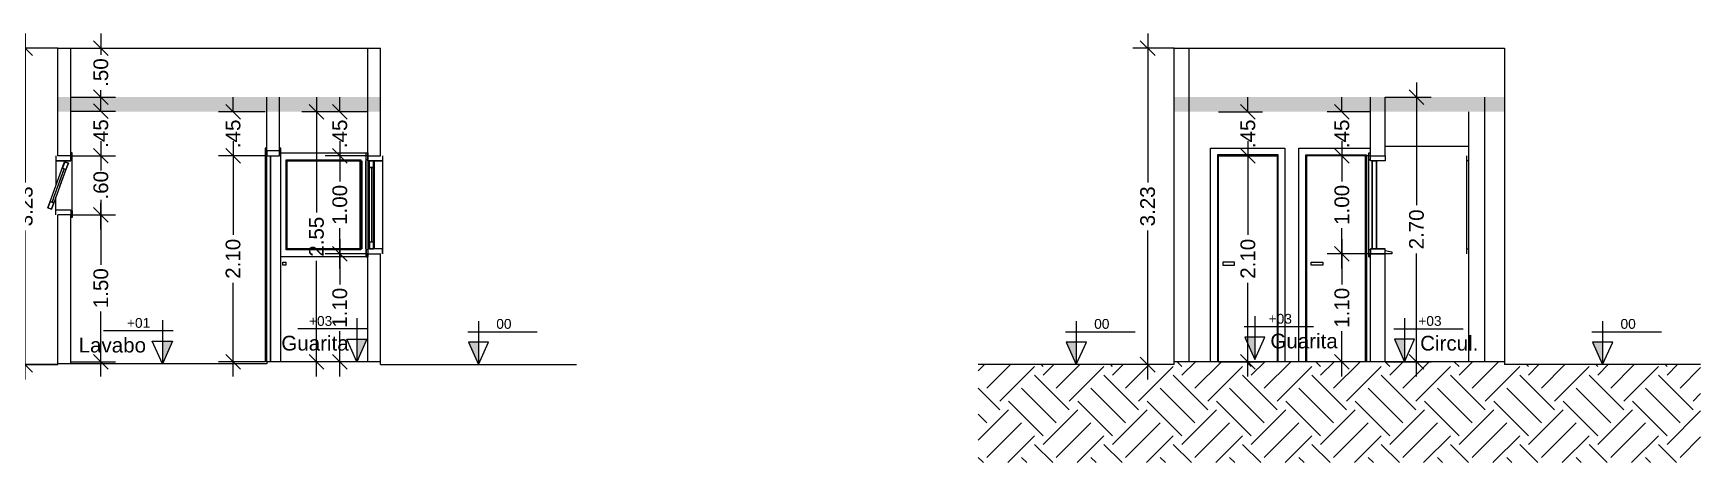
# Model space of a CAD drawing. Extents: x -120 to 178, y 5 to 129.
# Drawn here: x 36.98 to 53.99, y 35.53 to 39.91 of the extents above; entities that cross this region are included whole.
import ezdxf
from ezdxf.enums import TextEntityAlignment as Align

# ---------------------------------------------------------------- set-up
doc = ezdxf.new("R2010")
doc.units = 0
doc.header["$MEASUREMENT"] = 0
doc.layers.get('0').update_dxf_attribs({"linetype": 'CONTINUOUS'})
doc.layers.get('DEFPOINTS').update_dxf_attribs({"linetype": 'CONTINUOUS'})
for name, color, linetype in [('cota', 1, 'CONTINUOUS'), ('ESQUADRIA', 7, 'CONTINUOUS'), ('ESTRUT', 7, 'CONTINUOUS'), ('LINVISTA', 4, 'CONTINUOUS'), ('nivel', 4, 'CONTINUOUS'), ('parede', 2, 'CONTINUOUS'), ('texto', 7, 'CONTINUOUS')]:
    doc.layers.add(name, color=color, linetype=linetype)
doc.styles.add('PADRAO_TXT', font='arial.ttf')
doc.styles.get("Standard").update_dxf_attribs({"font": 'arial.ttf'})
doc.dimstyles.new('cotass', dxfattribs={"dimtxt": 0.15, "dimasz": 0.15, "dimexe": 0.15, "dimexo": 0, "dimgap": 0.05, "dimtad": 0, "dimzin": 4, "dimdsep": 46, "dimtxsty": 'Standard', "dimblk": 'OBLIQUE', "dimcen": 0, "dimdle": 0.15, "dimclrd": 256, "dimclrt": 4, "dimadec": 0, "dimazin": 1, "dimtfac": 1, "dimtix": 1, "dimtofl": 0, "dimtmove": 0, "dimatfit": 3, "dimldrblk": 'OPEN30', "dimfxl": 0, "dimtolj": 1, "dimtzin": 0, "dimlwd": -1, "dimarcsym": 0})

# ---------------------------------------------------------------- blocks, each defined once
blk = doc.blocks.new('Nivel-L')
at = {"layer": 'nivel'}
blk.add_hatch(color=256, dxfattribs=at).paths.add_polyline_path([(0, 0), (0.103, 0.229), (0, 0.229)])
for p, q in [((0, 0.443), (0, 0)), ((0.109, 0.336), (-0.6, 0.336)), ((0, 0), (-0.103, 0.229)), ((-0.103, 0.229), (0.103, 0.229)), ((0.103, 0.229), (0, 0))]:
    blk.add_line(p, q, dxfattribs=at)
blk = doc.blocks.new('_Oblique')
at = {"color": 0, "linetype": 'ByBlock', "lineweight": -2}
blk.add_line((-0.5, -0.5), (0.5, 0.5), dxfattribs=at)
blk = doc.blocks.new('*D837')
at = {"layer": 'cota', "transparency": 16777216}
for p, q in [((36.9, 39.908), (36.9, 38.388)), ((36.9, 36.378), (36.9, 37.898))]:
    blk.add_line(p, q, dxfattribs=at)
at = {"layer": 'cota', "color": 0, "lineweight": -2, "transparency": 16777216}
for p, q in [((37.233, 39.758), (36.75, 39.758)), ((37.233, 36.528), (36.75, 36.528))]:
    blk.add_line(p, q, dxfattribs=at)
at = {"layer": 'DEFPOINTS', "color": 0, "transparency": 16777216}
for p in [(36.9, 39.758), (37.233, 39.758, -7.9), (37.233, 36.528, -7.9)]:
    blk.add_point(p, dxfattribs=at)
at = {"layer": 'cota', "transparency": 16777216, "xscale": 0.15, "yscale": 0.15, "zscale": 0.15}
for p, rotation in [((36.9, 39.758), 90), ((36.9, 36.528), 270)]:
    blk.add_blockref('_Oblique', p, dxfattribs=dict(at, rotation=rotation))
at = {"layer": 'cota', "color": 4, "transparency": 16777216, "insert": (36.9, 38.143), "char_height": 0.15, "attachment_point": 5, "rotation": 90}
blk.add_mtext('\\A1;3.23', dxfattribs=at)
blk = doc.blocks.new('_Open30')
at = {"color": 0, "linetype": 'ByBlock', "lineweight": -2}
for p, q in [((-1, 0.27), (0, 0)), ((0, 0), (-1, -0.27)), ((0, 0), (-1, 0))]:
    blk.add_line(p, q, dxfattribs=at)
blk = doc.blocks.new('*D838')
at = {"layer": 'cota', "transparency": 16777216}
for p, q in [((37.671, 38.208), (37.671, 37.546)), ((37.671, 36.408), (37.671, 37.071))]:
    blk.add_line(p, q, dxfattribs=at)
at = {"layer": 'cota', "color": 0, "lineweight": -2, "transparency": 16777216}
for p, q in [((37.363, 38.058), (37.821, 38.058)), ((37.363, 36.558), (37.821, 36.558))]:
    blk.add_line(p, q, dxfattribs=at)
at = {"layer": 'DEFPOINTS', "color": 0, "transparency": 16777216}
for p in [(37.363, 38.058, -7.9), (37.363, 36.558, -7.9), (37.671, 36.558)]:
    blk.add_point(p, dxfattribs=at)
at = {"layer": 'cota', "transparency": 16777216, "xscale": 0.15, "yscale": 0.15, "zscale": 0.15}
for p, rotation in [((37.671, 38.058), 90), ((37.671, 36.558), 270)]:
    blk.add_blockref('_Oblique', p, dxfattribs=dict(at, rotation=rotation))
at = {"layer": 'cota', "color": 4, "transparency": 16777216, "insert": (37.671, 37.308), "char_height": 0.15, "attachment_point": 5, "rotation": 90}
blk.add_mtext('\\A1;1.50', dxfattribs=at)
blk = doc.blocks.new('*D839')
at = {"layer": 'cota', "transparency": 16777216}
for p, q in [((37.671, 38.808), (37.671, 38.539)), ((37.671, 37.908), (37.671, 38.177))]:
    blk.add_line(p, q, dxfattribs=at)
at = {"layer": 'cota', "color": 0, "lineweight": -2, "transparency": 16777216}
for p, q in [((37.363, 38.658), (37.821, 38.658)), ((37.363, 38.058), (37.821, 38.058))]:
    blk.add_line(p, q, dxfattribs=at)
at = {"layer": 'DEFPOINTS', "color": 0, "transparency": 16777216}
for p in [(37.363, 38.658, -7.9), (37.671, 38.658), (37.363, 38.058, -7.9)]:
    blk.add_point(p, dxfattribs=at)
at = {"layer": 'cota', "transparency": 16777216, "xscale": 0.15, "yscale": 0.15, "zscale": 0.15}
for p, rotation in [((37.671, 38.658), 90), ((37.671, 38.058), 270)]:
    blk.add_blockref('_Oblique', p, dxfattribs=dict(at, rotation=rotation))
at = {"layer": 'cota', "color": 4, "transparency": 16777216, "insert": (37.671, 38.358), "char_height": 0.15, "attachment_point": 5, "rotation": 90}
blk.add_mtext('\\A1;.60', dxfattribs=at)
blk = doc.blocks.new('*D840')
at = {"layer": 'cota', "transparency": 16777216}
for p, q in [((37.671, 39.113), (37.671, 39.263)), ((37.671, 38.658), (37.671, 38.508))]:
    blk.add_line(p, q, dxfattribs=at)
at = {"layer": 'cota', "color": 0, "lineweight": -2, "transparency": 16777216}
for p, q in [((37.363, 39.113), (37.821, 39.113)), ((37.363, 38.658), (37.821, 38.658))]:
    blk.add_line(p, q, dxfattribs=at)
at = {"layer": 'DEFPOINTS', "color": 0, "transparency": 16777216}
for p in [(37.363, 39.113, -7.9), (37.671, 39.113), (37.363, 38.658, -7.9)]:
    blk.add_point(p, dxfattribs=at)
at = {"layer": 'cota', "transparency": 16777216, "xscale": 0.15, "yscale": 0.15, "zscale": 0.15}
for p, rotation in [((37.671, 39.113), 270), ((37.671, 38.658), 90)]:
    blk.add_blockref('_Oblique', p, dxfattribs=dict(at, rotation=rotation))
at = {"layer": 'cota', "color": 4, "transparency": 16777216, "insert": (37.671, 38.886), "char_height": 0.15, "attachment_point": 5, "rotation": 90}
blk.add_mtext('\\A1;.45', dxfattribs=at)
blk = doc.blocks.new('*D841')
at = {"layer": 'cota', "transparency": 16777216}
for p, q in [((37.671, 39.908), (37.671, 39.689)), ((37.671, 39.108), (37.671, 39.327))]:
    blk.add_line(p, q, dxfattribs=at)
at = {"layer": 'cota', "color": 0, "lineweight": -2, "transparency": 16777216}
for p, q in [((37.363, 39.758), (37.821, 39.758)), ((37.363, 39.258), (37.821, 39.258))]:
    blk.add_line(p, q, dxfattribs=at)
at = {"layer": 'DEFPOINTS', "color": 0, "transparency": 16777216}
for p in [(37.363, 39.758, -7.9), (37.671, 39.758), (37.363, 39.258, -7.9)]:
    blk.add_point(p, dxfattribs=at)
at = {"layer": 'cota', "transparency": 16777216, "xscale": 0.15, "yscale": 0.15, "zscale": 0.15}
for p, rotation in [((37.671, 39.758), 90), ((37.671, 39.258), 270)]:
    blk.add_blockref('_Oblique', p, dxfattribs=dict(at, rotation=rotation))
at = {"layer": 'cota', "color": 4, "transparency": 16777216, "insert": (37.671, 39.508), "char_height": 0.15, "attachment_point": 5, "rotation": 90}
blk.add_mtext('\\A1;.50', dxfattribs=at)
blk = doc.blocks.new('*D842')
at = {"layer": 'cota', "transparency": 16777216}
for p, q in [((39.02, 38.808), (39.02, 37.854)), ((39.02, 36.408), (39.02, 37.362))]:
    blk.add_line(p, q, dxfattribs=at)
at = {"layer": 'cota', "color": 0, "lineweight": -2, "transparency": 16777216}
for p, q in [((39.348, 38.658), (38.87, 38.658)), ((39.348, 36.558), (38.87, 36.558))]:
    blk.add_line(p, q, dxfattribs=at)
at = {"layer": 'DEFPOINTS', "color": 0, "transparency": 16777216}
for p in [(39.02, 38.658), (39.348, 38.658, -7.9), (39.348, 36.558, -7.9)]:
    blk.add_point(p, dxfattribs=at)
at = {"layer": 'cota', "transparency": 16777216, "xscale": 0.15, "yscale": 0.15, "zscale": 0.15}
for p, rotation in [((39.02, 38.658), 90), ((39.02, 36.558), 270)]:
    blk.add_blockref('_Oblique', p, dxfattribs=dict(at, rotation=rotation))
at = {"layer": 'cota', "color": 4, "transparency": 16777216, "insert": (39.02, 37.608), "char_height": 0.15, "attachment_point": 5, "rotation": 90}
blk.add_mtext('\\A1;2.10', dxfattribs=at)
blk = doc.blocks.new('*D843')
at = {"layer": 'cota', "transparency": 16777216}
for p, q in [((39.02, 39.108), (39.02, 39.258)), ((39.02, 38.658), (39.02, 38.508))]:
    blk.add_line(p, q, dxfattribs=at)
at = {"layer": 'cota', "color": 0, "lineweight": -2, "transparency": 16777216}
for p, q in [((39.348, 39.108), (38.87, 39.108)), ((39.348, 38.658), (38.87, 38.658))]:
    blk.add_line(p, q, dxfattribs=at)
at = {"layer": 'DEFPOINTS', "color": 0, "transparency": 16777216}
for p in [(39.02, 39.108), (39.348, 39.108, -7.9), (39.348, 38.658)]:
    blk.add_point(p, dxfattribs=at)
at = {"layer": 'cota', "transparency": 16777216, "xscale": 0.15, "yscale": 0.15, "zscale": 0.15}
for p, rotation in [((39.02, 39.108), 270), ((39.02, 38.658), 90)]:
    blk.add_blockref('_Oblique', p, dxfattribs=dict(at, rotation=rotation))
at = {"layer": 'cota', "color": 4, "transparency": 16777216, "insert": (39.02, 38.883), "char_height": 0.15, "attachment_point": 5, "rotation": 90}
blk.add_mtext('\\A1;.45', dxfattribs=at)
blk = doc.blocks.new('*D844')
at = {"layer": 'cota', "transparency": 16777216}
for p, q in [((40.109, 37.808), (40.109, 37.346)), ((40.109, 36.408), (40.109, 36.871))]:
    blk.add_line(p, q, dxfattribs=at)
at = {"layer": 'cota', "color": 0, "lineweight": -2, "transparency": 16777216}
for p, q in [((40.393, 37.658), (39.959, 37.658)), ((40.393, 36.558), (39.959, 36.558))]:
    blk.add_line(p, q, dxfattribs=at)
at = {"layer": 'DEFPOINTS', "color": 0, "transparency": 16777216}
for p in [(40.109, 37.658), (40.393, 37.658, -7.9), (40.393, 36.558, -7.9)]:
    blk.add_point(p, dxfattribs=at)
at = {"layer": 'cota', "transparency": 16777216, "xscale": 0.15, "yscale": 0.15, "zscale": 0.15}
for p, rotation in [((40.109, 37.658), 90), ((40.109, 36.558), 270)]:
    blk.add_blockref('_Oblique', p, dxfattribs=dict(at, rotation=rotation))
at = {"layer": 'cota', "color": 4, "transparency": 16777216, "insert": (40.109, 37.108), "char_height": 0.15, "attachment_point": 5, "rotation": 90}
blk.add_mtext('\\A1;1.10', dxfattribs=at)
blk = doc.blocks.new('*D845')
at = {"layer": 'cota', "transparency": 16777216}
for p, q in [((40.109, 38.808), (40.109, 38.396)), ((40.109, 37.508), (40.109, 37.921))]:
    blk.add_line(p, q, dxfattribs=at)
at = {"layer": 'cota', "color": 0, "lineweight": -2, "transparency": 16777216}
for p, q in [((40.393, 38.658), (39.959, 38.658)), ((40.393, 37.658), (39.959, 37.658))]:
    blk.add_line(p, q, dxfattribs=at)
at = {"layer": 'DEFPOINTS', "color": 0, "transparency": 16777216}
for p in [(40.109, 38.658), (40.393, 38.658, -7.9), (40.393, 37.658, -7.9)]:
    blk.add_point(p, dxfattribs=at)
at = {"layer": 'cota', "transparency": 16777216, "xscale": 0.15, "yscale": 0.15, "zscale": 0.15}
for p, rotation in [((40.109, 38.658), 90), ((40.109, 37.658), 270)]:
    blk.add_blockref('_Oblique', p, dxfattribs=dict(at, rotation=rotation))
at = {"layer": 'cota', "color": 4, "transparency": 16777216, "insert": (40.109, 38.158), "char_height": 0.15, "attachment_point": 5, "rotation": 90}
blk.add_mtext('\\A1;1.00', dxfattribs=at)
blk = doc.blocks.new('*D846')
at = {"layer": 'cota', "transparency": 16777216}
for p, q in [((40.109, 39.108), (40.109, 39.258)), ((40.109, 38.658), (40.109, 38.508))]:
    blk.add_line(p, q, dxfattribs=at)
at = {"layer": 'cota', "color": 0, "lineweight": -2, "transparency": 16777216}
for p, q in [((40.393, 39.108), (39.959, 39.108)), ((40.393, 38.658), (39.959, 38.658))]:
    blk.add_line(p, q, dxfattribs=at)
at = {"layer": 'DEFPOINTS', "color": 0, "transparency": 16777216}
for p in [(40.109, 39.108), (40.393, 39.108, -7.9), (40.393, 38.658, -7.9)]:
    blk.add_point(p, dxfattribs=at)
at = {"layer": 'cota', "transparency": 16777216, "xscale": 0.15, "yscale": 0.15, "zscale": 0.15}
for p, rotation in [((40.109, 39.108), 270), ((40.109, 38.658), 90)]:
    blk.add_blockref('_Oblique', p, dxfattribs=dict(at, rotation=rotation))
at = {"layer": 'cota', "color": 4, "transparency": 16777216, "insert": (40.109, 38.883), "char_height": 0.15, "attachment_point": 5, "rotation": 90}
blk.add_mtext('\\A1;.45', dxfattribs=at)
blk = doc.blocks.new('*D847')
at = {"layer": 'cota', "transparency": 16777216}
for p, q in [((39.871, 39.258), (39.871, 38.08)), ((39.871, 36.408), (39.871, 37.587))]:
    blk.add_line(p, q, dxfattribs=at)
at = {"layer": 'cota', "color": 0, "lineweight": -2, "transparency": 16777216}
for p, q in [((40.393, 39.108), (39.721, 39.108)), ((40.393, 36.558), (39.721, 36.558))]:
    blk.add_line(p, q, dxfattribs=at)
at = {"layer": 'DEFPOINTS', "color": 0, "transparency": 16777216}
for p in [(39.871, 39.108), (40.393, 39.108), (40.393, 36.558, -7.9)]:
    blk.add_point(p, dxfattribs=at)
at = {"layer": 'cota', "transparency": 16777216, "xscale": 0.15, "yscale": 0.15, "zscale": 0.15}
for p, rotation in [((39.871, 39.108), 90), ((39.871, 36.558), 270)]:
    blk.add_blockref('_Oblique', p, dxfattribs=dict(at, rotation=rotation))
at = {"layer": 'cota', "color": 4, "transparency": 16777216, "insert": (39.871, 37.833), "char_height": 0.15, "attachment_point": 5, "rotation": 90}
blk.add_mtext('\\A1;2.55', dxfattribs=at)
blk = doc.blocks.new('*D848')
at = {"layer": 'cota', "transparency": 16777216}
for p, q in [((49.374, 38.808), (49.374, 37.854)), ((49.374, 36.408), (49.374, 37.362))]:
    blk.add_line(p, q, dxfattribs=at)
at = {"layer": 'cota', "color": 0, "lineweight": -2, "transparency": 16777216}
for p, q in [((49.072, 38.658), (49.524, 38.658)), ((49.072, 36.558), (49.524, 36.558))]:
    blk.add_line(p, q, dxfattribs=at)
at = {"layer": 'DEFPOINTS', "color": 0, "transparency": 16777216}
for p in [(49.072, 38.658, -7.9), (49.374, 38.658), (49.072, 36.558, -7.9)]:
    blk.add_point(p, dxfattribs=at)
at = {"layer": 'cota', "transparency": 16777216, "xscale": 0.15, "yscale": 0.15, "zscale": 0.15}
for p, rotation in [((49.374, 38.658), 90), ((49.374, 36.558), 270)]:
    blk.add_blockref('_Oblique', p, dxfattribs=dict(at, rotation=rotation))
at = {"layer": 'cota', "color": 4, "transparency": 16777216, "insert": (49.374, 37.608), "char_height": 0.15, "attachment_point": 5, "rotation": 90}
blk.add_mtext('\\A1;2.10', dxfattribs=at)
blk = doc.blocks.new('*D849')
at = {"layer": 'cota', "transparency": 16777216}
for p, q in [((49.374, 39.108), (49.374, 39.258)), ((49.374, 38.658), (49.374, 38.508))]:
    blk.add_line(p, q, dxfattribs=at)
at = {"layer": 'cota', "color": 0, "lineweight": -2, "transparency": 16777216}
for p, q in [((49.072, 39.108), (49.524, 39.108)), ((49.072, 38.658), (49.524, 38.658))]:
    blk.add_line(p, q, dxfattribs=at)
at = {"layer": 'DEFPOINTS', "color": 0, "transparency": 16777216}
for p in [(49.072, 39.108, -7.9), (49.374, 39.108), (49.072, 38.658)]:
    blk.add_point(p, dxfattribs=at)
at = {"layer": 'cota', "transparency": 16777216, "xscale": 0.15, "yscale": 0.15, "zscale": 0.15}
for p, rotation in [((49.374, 39.108), 270), ((49.374, 38.658), 90)]:
    blk.add_blockref('_Oblique', p, dxfattribs=dict(at, rotation=rotation))
at = {"layer": 'cota', "color": 4, "transparency": 16777216, "insert": (49.374, 38.883), "char_height": 0.15, "attachment_point": 5, "rotation": 90}
blk.add_mtext('\\A1;.45', dxfattribs=at)
blk = doc.blocks.new('*D850')
at = {"layer": 'cota', "transparency": 16777216}
for p, q in [((48.351, 39.908), (48.351, 38.388)), ((48.351, 36.378), (48.351, 37.898))]:
    blk.add_line(p, q, dxfattribs=at)
at = {"layer": 'cota', "color": 0, "lineweight": -2, "transparency": 16777216}
for p, q in [((48.623, 39.758), (48.201, 39.758)), ((48.623, 36.528), (48.201, 36.528))]:
    blk.add_line(p, q, dxfattribs=at)
at = {"layer": 'DEFPOINTS', "color": 0, "transparency": 16777216}
for p in [(48.351, 39.758), (48.623, 39.758, -7.9), (48.623, 36.528, -7.9)]:
    blk.add_point(p, dxfattribs=at)
at = {"layer": 'cota', "transparency": 16777216, "xscale": 0.15, "yscale": 0.15, "zscale": 0.15}
for p, rotation in [((48.351, 39.758), 90), ((48.351, 36.528), 270)]:
    blk.add_blockref('_Oblique', p, dxfattribs=dict(at, rotation=rotation))
at = {"layer": 'cota', "color": 4, "transparency": 16777216, "insert": (48.351, 38.143), "char_height": 0.15, "attachment_point": 5, "rotation": 90}
blk.add_mtext('\\A1;3.23', dxfattribs=at)
blk = doc.blocks.new('*D851')
at = {"layer": 'cota', "transparency": 16777216}
for p, q in [((50.333, 37.808), (50.333, 37.346)), ((50.333, 36.408), (50.333, 36.871))]:
    blk.add_line(p, q, dxfattribs=at)
at = {"layer": 'cota', "color": 0, "lineweight": -2, "transparency": 16777216}
for p, q in [((50.623, 37.658), (50.183, 37.658)), ((50.623, 36.558), (50.183, 36.558))]:
    blk.add_line(p, q, dxfattribs=at)
at = {"layer": 'DEFPOINTS', "color": 0, "transparency": 16777216}
for p in [(50.623, 37.658, -7.9), (50.333, 36.558), (50.623, 36.558, -7.9)]:
    blk.add_point(p, dxfattribs=at)
at = {"layer": 'cota', "transparency": 16777216, "xscale": 0.15, "yscale": 0.15, "zscale": 0.15}
for p, rotation in [((50.333, 37.658), 90), ((50.333, 36.558), 270)]:
    blk.add_blockref('_Oblique', p, dxfattribs=dict(at, rotation=rotation))
at = {"layer": 'cota', "color": 4, "transparency": 16777216, "insert": (50.333, 37.108), "char_height": 0.15, "attachment_point": 5, "rotation": 90}
blk.add_mtext('\\A1;1.10', dxfattribs=at)
blk = doc.blocks.new('*D852')
at = {"layer": 'cota', "transparency": 16777216}
for p, q in [((50.333, 38.808), (50.333, 38.396)), ((50.333, 37.508), (50.333, 37.921))]:
    blk.add_line(p, q, dxfattribs=at)
at = {"layer": 'cota', "color": 0, "lineweight": -2, "transparency": 16777216}
for p, q in [((50.623, 38.658), (50.183, 38.658)), ((50.623, 37.658), (50.183, 37.658))]:
    blk.add_line(p, q, dxfattribs=at)
at = {"layer": 'DEFPOINTS', "color": 0, "transparency": 16777216}
for p in [(50.333, 38.658), (50.623, 38.658, -7.9), (50.623, 37.658, -7.9)]:
    blk.add_point(p, dxfattribs=at)
at = {"layer": 'cota', "transparency": 16777216, "xscale": 0.15, "yscale": 0.15, "zscale": 0.15}
for p, rotation in [((50.333, 38.658), 90), ((50.333, 37.658), 270)]:
    blk.add_blockref('_Oblique', p, dxfattribs=dict(at, rotation=rotation))
at = {"layer": 'cota', "color": 4, "transparency": 16777216, "insert": (50.333, 38.158), "char_height": 0.15, "attachment_point": 5, "rotation": 90}
blk.add_mtext('\\A1;1.00', dxfattribs=at)
blk = doc.blocks.new('*D853')
at = {"layer": 'cota', "transparency": 16777216}
for p, q in [((50.333, 39.108), (50.333, 39.258)), ((50.333, 38.658), (50.333, 38.508))]:
    blk.add_line(p, q, dxfattribs=at)
at = {"layer": 'cota', "color": 0, "lineweight": -2, "transparency": 16777216}
for p, q in [((50.623, 39.108), (50.183, 39.108)), ((50.623, 38.658), (50.183, 38.658))]:
    blk.add_line(p, q, dxfattribs=at)
at = {"layer": 'DEFPOINTS', "color": 0, "transparency": 16777216}
for p in [(50.333, 39.108), (50.623, 39.108, -7.9), (50.623, 38.658, -7.9)]:
    blk.add_point(p, dxfattribs=at)
at = {"layer": 'cota', "transparency": 16777216, "xscale": 0.15, "yscale": 0.15, "zscale": 0.15}
for p, rotation in [((50.333, 39.108), 270), ((50.333, 38.658), 90)]:
    blk.add_blockref('_Oblique', p, dxfattribs=dict(at, rotation=rotation))
at = {"layer": 'cota', "color": 4, "transparency": 16777216, "insert": (50.333, 38.883), "char_height": 0.15, "attachment_point": 5, "rotation": 90}
blk.add_mtext('\\A1;.45', dxfattribs=at)
blk = doc.blocks.new('*D854')
at = {"layer": 'cota', "transparency": 16777216}
for p, q in [((51.094, 39.408), (51.094, 38.154)), ((51.094, 36.408), (51.094, 37.662))]:
    blk.add_line(p, q, dxfattribs=at)
at = {"layer": 'cota', "color": 0, "lineweight": -2, "transparency": 16777216}
for p, q in [((50.773, 39.258), (51.244, 39.258)), ((50.773, 36.558), (51.244, 36.558))]:
    blk.add_line(p, q, dxfattribs=at)
at = {"layer": 'DEFPOINTS', "color": 0, "transparency": 16777216}
for p in [(50.773, 39.258, -7.9), (51.094, 39.258), (50.773, 36.558, -7.9)]:
    blk.add_point(p, dxfattribs=at)
at = {"layer": 'cota', "transparency": 16777216, "xscale": 0.15, "yscale": 0.15, "zscale": 0.15}
for p, rotation in [((51.094, 39.258), 90), ((51.094, 36.558), 270)]:
    blk.add_blockref('_Oblique', p, dxfattribs=dict(at, rotation=rotation))
at = {"layer": 'cota', "color": 4, "transparency": 16777216, "insert": (51.094, 37.908), "char_height": 0.15, "attachment_point": 5, "rotation": 90}
blk.add_mtext('\\A1;2.70', dxfattribs=at)

msp = doc.modelspace()

# ---------------------------------------------------------------- hatches: boundary and pattern name
at = {"layer": 'LINVISTA'}
h = msp.add_hatch(dxfattribs=at)
h.set_pattern_fill('EARTH', color=13, scale=2, angle=45, style=0)
h.set_pattern_definition([(45, (-11.13896, 4.335), (6e-17, 0.7071068), [0.5, -0.5]), (45, (-11.27154, 4.4676), (6e-17, 0.7071068), [0.5, -0.5]), (45, (-11.4041, 4.6002), (6e-17, 0.7071068), [0.5, -0.5]), (135, (-11.4041, 4.68856), (-0.7071068, 1e-16), [0.5, -0.5]), (135, (-11.27154, 4.82115), (-0.7071068, 1e-16), [0.5, -0.5]), (135, (-11.13896, 4.95373), (-0.7071068, 1e-16), [0.5, -0.5])])
h.paths.add_polyline_path([(53.993, 36.528), (51.993, 36.528), (51.993, 36.558), (48.623, 36.558), (48.623, 36.528), (46.623, 36.528), (46.623, 35.528), (53.993, 35.528)])

# ---------------------------------------------------------------- linework, layer by layer
at = {"layer": 'ESQUADRIA'}
for points in [[(37.213, 38.658), (37.213, 38.608), (37.363, 38.608), (37.363, 38.658)], [(37.363, 38.618), (37.378, 38.618), (37.378, 38.688), (37.363, 38.688)], [(39.363, 38.738), (39.348, 38.738), (39.348, 38.668), (39.363, 38.668)], [(39.363, 38.708), (39.363, 38.658), (39.493, 38.658), (39.493, 38.708)], [(39.363, 36.558), (39.363, 38.658), (39.403, 38.658), (39.403, 36.558)], [(39.493, 38.668), (39.508, 38.668), (39.508, 38.738), (39.493, 38.738)], [(40.393, 38.618), (40.378, 38.618), (40.378, 38.688), (40.393, 38.688)], [(40.543, 38.658), (40.543, 38.608), (40.393, 38.608), (40.393, 38.658)], [(50.623, 38.618), (50.608, 38.618), (50.608, 38.688), (50.623, 38.688)], [(50.773, 38.658), (50.773, 38.608), (50.623, 38.608), (50.623, 38.658)], [(37.296, 38.525), (37.196, 38.249), (37.173, 38.187)], [(37.315, 38.519), (37.339, 38.584), (37.302, 38.598), (37.278, 38.532), (37.315, 38.519)], [(40.413, 38.538), (40.413, 38.608), (40.453, 38.608), (40.453, 38.538), (40.413, 38.538)], [(40.433, 38.538), (40.433, 37.871), (40.433, 37.778)], [(50.683, 37.708), (50.643, 37.708), (50.643, 38.608), (50.683, 38.608), (50.683, 37.708)], [(37.192, 38.18), (37.168, 38.115), (37.131, 38.128), (37.155, 38.194), (37.192, 38.18)], [(37.213, 38.058), (37.213, 38.108), (37.363, 38.108), (37.363, 38.058)], [(37.363, 38.098), (37.378, 38.098), (37.378, 38.028), (37.363, 38.028)], [(40.413, 37.778), (40.413, 37.708), (40.453, 37.708), (40.453, 37.778), (40.413, 37.778)], [(40.393, 37.698), (40.378, 37.698), (40.378, 37.628), (40.393, 37.628)], [(40.543, 37.658), (40.543, 37.708), (40.393, 37.708), (40.393, 37.658)], [(50.623, 37.698), (50.608, 37.698), (50.608, 37.628), (50.623, 37.628)], [(50.773, 37.658), (50.773, 37.708), (50.623, 37.708), (50.623, 37.658)], [(50.773, 37.692), (50.843, 37.678), (50.843, 37.658), (50.773, 37.658)]]:
    msp.add_lwpolyline(points, dxfattribs=at)
at = {"layer": 'ESTRUT'}
for points in [[(40.523, 39.108), (40.523, 39.258), (37.233, 39.108)], [(37.233, 39.108), (40.523, 39.258), (37.233, 39.258)], [(40.523, 39.108), (40.523, 39.108), (40.523, 39.258)], [(49.468, 39.108), (51.993, 39.258), (48.623, 39.108)], [(48.623, 39.108), (51.993, 39.258), (48.623, 39.258)], [(49.468, 39.108), (51.993, 39.108), (51.993, 39.258)]]:
    msp.add_solid(points, dxfattribs=at)
at = {"layer": 'LINVISTA'}
for p, q in [((37.363, 39.758), (40.393, 39.758)), ((48.773, 39.758), (51.993, 39.758)), ((51.993, 39.758), (51.993, 36.558)), ((39.363, 36.558), (39.363, 39.258)), ((51.792, 36.558), (51.792, 39.258)), ((51.623, 39.108), (51.623, 36.558)), ((37.213, 38.658), (37.213, 38.356)), ((37.378, 38.618), (37.363, 38.618)), ((37.378, 38.028), (37.378, 38.688)), ((39.348, 38.738), (39.348, 36.558)), ((39.363, 38.668), (39.348, 38.668)), ((39.363, 38.658), (39.493, 38.658)), ((39.403, 36.558), (39.403, 38.658)), ((39.493, 38.688), (40.393, 38.688)), ((39.493, 38.668), (39.508, 38.668)), ((39.508, 36.558), (39.508, 38.738)), ((39.563, 38.618), (40.323, 38.618)), ((39.563, 37.698), (39.563, 38.618)), ((40.323, 38.618), (40.323, 37.698)), ((40.378, 37.628), (40.378, 38.688)), ((40.393, 38.618), (40.378, 38.618)), ((40.393, 38.688), (40.393, 37.628)), ((40.543, 38.658), (40.543, 37.658)), ((48.993, 36.558), (48.993, 38.738)), ((48.993, 38.738), (49.752, 38.738)), ((49.683, 38.668), (49.063, 38.668)), ((49.063, 38.668), (49.063, 36.558)), ((49.072, 36.558), (49.072, 38.658)), ((49.072, 38.658), (49.673, 38.658)), ((49.673, 38.658), (49.673, 36.558)), ((49.683, 36.558), (49.683, 38.668)), ((49.752, 38.738), (49.752, 36.558)), ((49.893, 36.558), (49.893, 38.738)), ((49.893, 38.738), (50.623, 38.738)), ((49.963, 36.558), (49.963, 38.668)), ((49.963, 38.668), (50.583, 38.668)), ((50.573, 38.658), (49.973, 38.658)), ((49.973, 38.658), (49.973, 36.558)), ((50.573, 36.558), (50.573, 38.658)), ((50.583, 38.668), (50.583, 36.558)), ((50.608, 37.628), (50.608, 38.688)), ((50.623, 38.618), (50.608, 38.618)), ((50.773, 38.758), (51.623, 38.758)), ((51.603, 38.658), (51.603, 37.658)), ((37.154, 38.194), (37.301, 38.598)), ((37.173, 38.187), (37.296, 38.525)), ((37.315, 38.518), (37.192, 38.18)), ((37.296, 38.525), (37.195, 38.249)), ((37.363, 38.608), (37.213, 38.608)), ((37.253, 38.349), (37.339, 38.584)), ((37.315, 38.518), (37.277, 38.532)), ((37.301, 38.598), (37.339, 38.584)), ((37.339, 38.584), (37.315, 38.518)), ((39.573, 38.608), (40.314, 38.608)), ((39.573, 37.708), (39.573, 38.608)), ((40.314, 38.608), (40.314, 37.708)), ((40.334, 38.608), (40.334, 37.708)), ((40.373, 37.708), (40.373, 38.608)), ((40.393, 38.608), (40.543, 38.608)), ((40.413, 37.708), (40.413, 38.608)), ((40.413, 38.538), (40.453, 38.538)), ((40.433, 38.538), (40.433, 37.778)), ((40.453, 37.708), (40.453, 38.608)), ((40.458, 38.608), (40.458, 37.708)), ((50.773, 38.608), (50.623, 38.608)), ((50.643, 38.608), (50.643, 37.708)), ((50.683, 38.608), (50.683, 37.708)), ((50.688, 37.708), (50.688, 38.608)), ((51.623, 38.608), (51.603, 38.608)), ((37.154, 38.194), (37.131, 38.128)), ((37.131, 38.128), (37.168, 38.114)), ((37.192, 38.18), (37.154, 38.194)), ((37.192, 38.18), (37.168, 38.114)), ((37.168, 38.114), (37.191, 38.18)), ((37.195, 38.249), (37.173, 38.187)), ((37.213, 38.058), (37.213, 38.238)), ((37.213, 38.108), (37.363, 38.108)), ((37.363, 38.098), (37.378, 38.098)), ((40.453, 37.778), (40.413, 37.778)), ((40.393, 37.628), (39.508, 37.628)), ((40.323, 37.698), (39.563, 37.698)), ((40.314, 37.708), (39.573, 37.708)), ((40.393, 37.698), (40.378, 37.698)), ((40.543, 37.708), (40.393, 37.708)), ((50.623, 37.698), (50.608, 37.698)), ((50.623, 37.708), (50.773, 37.708)), ((50.842, 37.658), (50.623, 37.658)), ((50.773, 37.692), (50.842, 37.678)), ((50.842, 37.678), (50.842, 37.658)), ((51.603, 37.708), (51.623, 37.708)), ((39.528, 37.543), (39.528, 37.573)), ((39.528, 37.573), (39.557, 37.573)), ((39.557, 37.543), (39.528, 37.543)), ((39.557, 37.573), (39.557, 37.543)), ((49.237, 37.573), (49.117, 37.573)), ((49.117, 37.573), (49.117, 37.543)), ((49.117, 37.543), (49.237, 37.543)), ((49.237, 37.543), (49.237, 37.573)), ((50.018, 37.543), (50.018, 37.573)), ((50.018, 37.573), (50.138, 37.573)), ((50.138, 37.543), (50.018, 37.543)), ((50.138, 37.573), (50.138, 37.543))]:
    msp.add_line(p, q, dxfattribs=at)
at = {"layer": 'parede'}
for p, q in [((37.233, 38.658), (37.233, 39.758)), ((37.233, 39.758), (37.363, 39.758)), ((37.363, 38.658), (37.363, 39.758)), ((40.393, 38.658), (40.393, 39.758)), ((40.393, 39.758), (40.523, 39.758)), ((40.523, 38.658), (40.523, 39.758)), ((48.623, 36.528), (48.623, 39.758)), ((48.623, 39.758), (48.773, 39.758)), ((48.773, 36.558), (48.773, 39.758)), ((39.363, 38.708), (39.363, 39.258)), ((39.493, 38.708), (39.493, 39.258)), ((40.393, 38.708), (40.393, 39.258)), ((50.623, 38.658), (50.623, 39.258)), ((50.773, 38.658), (50.773, 39.258)), ((37.363, 38.658), (37.233, 38.658)), ((39.493, 38.708), (39.363, 38.708)), ((40.393, 38.658), (40.523, 38.658)), ((50.623, 38.658), (50.773, 38.658)), ((37.363, 38.058), (37.233, 38.058)), ((37.233, 36.528), (37.233, 38.058)), ((37.363, 36.538), (37.363, 38.058)), ((40.393, 37.658), (40.523, 37.658)), ((40.393, 36.558), (40.393, 37.658)), ((40.523, 36.528), (40.523, 37.658)), ((50.623, 37.658), (50.773, 37.658)), ((50.623, 36.558), (50.623, 37.658)), ((50.773, 36.558), (50.773, 37.658)), ((35.233, 36.528), (37.233, 36.528)), ((39.363, 36.538), (37.233, 36.538)), ((40.523, 36.558), (39.363, 36.558)), ((39.363, 36.558), (39.363, 36.538)), ((40.523, 36.528), (42.523, 36.528)), ((48.623, 36.528), (46.623, 36.528)), ((51.993, 36.558), (48.623, 36.558)), ((51.993, 36.558), (51.993, 36.528)), ((53.993, 36.528), (51.993, 36.528))]:
    msp.add_line(p, q, dxfattribs=at)

# ---------------------------------------------------------------- block references
at = {"layer": 'LINVISTA'}
for p in [(38.298, 36.538), (40.282, 36.558)]:
    msp.add_blockref('Nivel-L', p, dxfattribs=at)
at = {"layer": 'LINVISTA', "xscale": -1}
for p in [(41.523, 36.528), (47.623, 36.528), (49.444, 36.581, -7.9), (50.971, 36.558), (52.993, 36.528)]:
    msp.add_blockref('Nivel-L', p, dxfattribs=at)

# ---------------------------------------------------------------- texts
at = {"layer": 'texto', "style": 'PADRAO_TXT'}
for s, p in [('+01', (38.056, 36.874)), ('+03', (39.913, 36.894)), ('00', (41.783, 36.864)), ('00', (47.883, 36.864)), ('+03', (49.704, 36.916, -7.9)), ('+03', (51.231, 36.894)), ('00', (53.253, 36.864))]:
    msp.add_text(s, height=0.1, dxfattribs=at).set_placement(p, align=Align.BOTTOM_CENTER)
for s, p in [('Lavabo', (37.444, 36.802)), ('Guarita', (39.512, 36.822)), ('Guarita', (49.603, 36.844, -7.9)), ('Circul.', (51.131, 36.822))]:
    msp.add_text(s, height=0.15, dxfattribs=at).set_placement(p, align=Align.TOP_LEFT)

# ---------------------------------------------------------------- dimensions: what is measured, and where the dimension line sits
at = {"layer": 'cota'}
for base, p1, p2, picture, middle in [((36.9, 39.758, 7.9), (37.233, 36.528), (37.233, 39.758), '*D837', (36.9, 38.143, 7.9)), ((37.671, 39.758, 7.9), (37.363, 39.258), (37.363, 39.758), '*D841', (37.671, 39.508, 7.9)), ((48.351, 39.758, 7.9), (48.623, 36.528), (48.623, 39.758), '*D850', (48.351, 38.143, 7.9)), ((51.094, 39.258, 7.9), (50.773, 36.558), (50.773, 39.258), '*D854', (51.094, 37.908, 7.9)), ((37.6713, 39.1127, 7.9), (37.3634, 38.6583), (37.3634, 39.1127), '*D840', (37.6713, 38.8855, 7.9)), ((39.02, 39.108, 7.9), (39.348, 38.658, 7.9), (39.348, 39.108), '*D843', (39.02, 38.883, 7.9)), ((39.871, 39.108, 7.9), (40.393, 36.558), (40.393, 39.108, 7.9), '*D847', (39.871, 37.833, 7.9)), ((40.109, 39.108, 7.9), (40.393, 38.658), (40.393, 39.108), '*D846', (40.109, 38.883, 7.9)), ((49.374, 39.108, 7.9), (49.072, 38.658, 7.9), (49.072, 39.108), '*D849', (49.374, 38.883, 7.9)), ((50.333, 39.108, 7.9), (50.623, 38.658), (50.623, 39.108), '*D853', (50.333, 38.883, 7.9)), ((37.671, 38.658, 7.9), (37.363, 38.058), (37.363, 38.658), '*D839', (37.671, 38.358, 7.9)), ((39.02, 38.658, 7.9), (39.348, 36.558), (39.348, 38.658), '*D842', (39.02, 37.608, 7.9)), ((40.109, 38.658, 7.9), (40.393, 37.658), (40.393, 38.658), '*D845', (40.109, 38.158, 7.9)), ((49.374, 38.658, 7.9), (49.072, 36.558), (49.072, 38.658), '*D848', (49.374, 37.608, 7.9)), ((50.333, 38.658, 7.9), (50.623, 37.658), (50.623, 38.658), '*D852', (50.333, 38.158, 7.9)), ((37.671, 36.558, 7.9), (37.363, 38.058), (37.363, 36.558), '*D838', (37.671, 37.308, 7.9)), ((40.109, 37.658, 7.9), (40.393, 36.558), (40.393, 37.658), '*D844', (40.109, 37.108, 7.9)), ((50.333, 36.558, 7.9), (50.623, 37.658), (50.623, 36.558), '*D851', (50.333, 37.108, 7.9))]:
    dim = msp.add_linear_dim(base=base, p1=p1, p2=p2, angle=90, dimstyle='cotass', dxfattribs=at)
    dim.commit()
    dim.dimension.update_dxf_attribs({"geometry": picture, "text_midpoint": middle})

doc.saveas('drawing.dxf')
